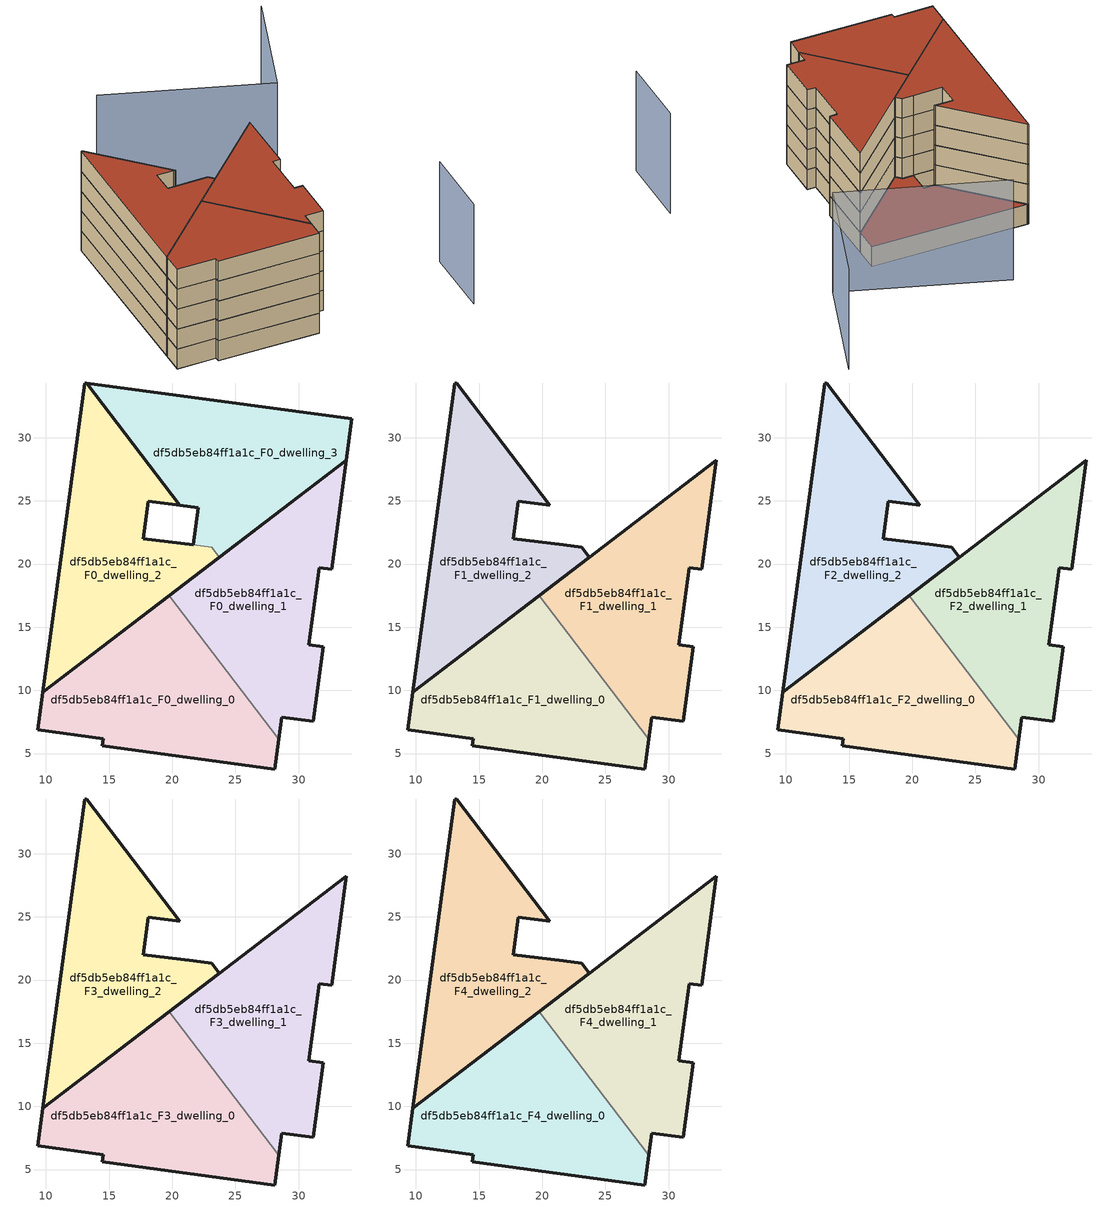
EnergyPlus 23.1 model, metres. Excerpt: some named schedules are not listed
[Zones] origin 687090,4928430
df5db5eb84ff1a1c_F0_dwelling_0
 floor ground (EU_floor_Construction): 28.13,3.78 28.44,6.12 19.75,17.5 9.74,9.85 9.34,6.88 14.55,6.19 14.47,5.61 z0
 wall outside (EU_wall_Construction): 28.44,6.12 28.13,3.78 14.47,5.61 14.55,6.19 9.34,6.88 9.74,9.85 19.75,17.5 z0:3
 wall to df5db5eb84ff1a1c_F0_dwelling_1 (EU_wall_Construction): 19.75,17.5 28.44,6.12 z0:3
df5db5eb84ff1a1c_F0_dwelling_1
 floor ground (EU_floor_Construction): 31.16,7.55 31.95,13.44 30.8,13.6 31.62,19.7 32.64,19.57 33.79,28.22 19.75,17.5 28.44,6.12 28.68,7.88 z0
 wall outside (EU_wall_Construction): 19.75,17.5 33.79,28.22 32.64,19.57 31.62,19.7 30.8,13.6 31.95,13.44 31.16,7.55 28.68,7.88 28.44,6.12 z0:3
df5db5eb84ff1a1c_F0_dwelling_2
 floor ground (EU_floor_Construction): 23.74,20.54 23.14,21.33 21.68,21.51 17.72,22.01 18.09,24.97 20.33,24.68 20.6,24.65 13.22,34.31 13.07,34.33 9.74,9.85 z0
 wall outside (EU_wall_Construction): 23.74,20.54 9.74,9.85 13.07,34.33 13.22,34.31 20.6,24.65 20.33,24.68 18.09,24.97 17.72,22.01 21.68,21.51 z0:3
 wall to df5db5eb84ff1a1c_F0_dwelling_3 (EU_wall_Construction): 21.68,21.51 23.14,21.33 23.74,20.54 z0:3
df5db5eb84ff1a1c_F0_dwelling_3
 floor ground (EU_floor_Construction): 33.79,28.22 34.23,31.5 13.22,34.31 20.6,24.65 22.05,24.46 21.68,21.51 23.14,21.33 23.74,20.54 z0
 wall outside (EU_wall_Construction): 21.68,21.51 22.05,24.46 20.6,24.65 13.22,34.31 34.23,31.5 33.79,28.22 23.74,20.54 z0:3
 roof outside (EU_roof_Construction): 34.23,31.5 33.79,28.22 23.74,20.54 23.14,21.33 21.68,21.51 22.05,24.46 20.6,24.65 13.22,34.31 z3
df5db5eb84ff1a1c_F1_dwelling_0
 floor to df5db5eb84ff1a1c_F0_dwelling_0 (EU_floor_Construction): 28.13,3.78 28.44,6.12 19.75,17.5 9.74,9.85 9.34,6.88 14.55,6.19 14.47,5.61 z3
 wall outside (EU_wall_Construction): 28.44,6.12 28.13,3.78 14.47,5.61 14.55,6.19 9.34,6.88 9.74,9.85 19.75,17.5 z3:6
 wall to df5db5eb84ff1a1c_F1_dwelling_1 (EU_wall_Construction): 19.75,17.5 28.44,6.12 z3:6
df5db5eb84ff1a1c_F1_dwelling_1
 floor to df5db5eb84ff1a1c_F0_dwelling_1 (EU_floor_Construction): 31.16,7.55 31.95,13.44 30.8,13.6 31.62,19.7 32.64,19.57 33.79,28.22 19.75,17.5 28.44,6.12 28.68,7.88 z3
 wall outside (EU_wall_Construction): 19.75,17.5 33.79,28.22 32.64,19.57 31.62,19.7 30.8,13.6 31.95,13.44 31.16,7.55 28.68,7.88 28.44,6.12 z3:6
df5db5eb84ff1a1c_F1_dwelling_2
 floor to df5db5eb84ff1a1c_F0_dwelling_2 (EU_floor_Construction): 23.74,20.54 23.14,21.33 21.68,21.51 17.72,22.01 18.09,24.97 20.33,24.68 20.6,24.65 13.22,34.31 13.07,34.33 9.74,9.85 z3
 wall outside (EU_wall_Construction): 23.74,20.54 9.74,9.85 13.07,34.33 13.22,34.31 20.6,24.65 20.33,24.68 18.09,24.97 17.72,22.01 21.68,21.51 23.14,21.33 23.74,20.54 z3:6
df5db5eb84ff1a1c_F2_dwelling_0
 floor to df5db5eb84ff1a1c_F1_dwelling_0 (EU_floor_Construction): 28.13,3.78 28.44,6.12 19.75,17.5 9.74,9.85 9.34,6.88 14.55,6.19 14.47,5.61 z6
 wall outside (EU_wall_Construction): 28.44,6.12 28.13,3.78 14.47,5.61 14.55,6.19 9.34,6.88 9.74,9.85 19.75,17.5 z6:9
 wall to df5db5eb84ff1a1c_F2_dwelling_1 (EU_wall_Construction): 19.75,17.5 28.44,6.12 z6:9
df5db5eb84ff1a1c_F2_dwelling_1
 floor to df5db5eb84ff1a1c_F1_dwelling_1 (EU_floor_Construction): 31.16,7.55 31.95,13.44 30.8,13.6 31.62,19.7 32.64,19.57 33.79,28.22 19.75,17.5 28.44,6.12 28.68,7.88 z6
 wall outside (EU_wall_Construction): 19.75,17.5 33.79,28.22 32.64,19.57 31.62,19.7 30.8,13.6 31.95,13.44 31.16,7.55 28.68,7.88 28.44,6.12 z6:9
df5db5eb84ff1a1c_F2_dwelling_2
 floor to df5db5eb84ff1a1c_F1_dwelling_2 (EU_floor_Construction): 23.74,20.54 23.14,21.33 21.68,21.51 17.72,22.01 18.09,24.97 20.33,24.68 20.6,24.65 13.22,34.31 13.07,34.33 9.74,9.85 z6
 wall outside (EU_wall_Construction): 23.74,20.54 9.74,9.85 13.07,34.33 13.22,34.31 20.6,24.65 20.33,24.68 18.09,24.97 17.72,22.01 21.68,21.51 23.14,21.33 23.74,20.54 z6:9
df5db5eb84ff1a1c_F3_dwelling_0
 floor to df5db5eb84ff1a1c_F2_dwelling_0 (EU_floor_Construction): 28.13,3.78 28.44,6.12 19.75,17.5 9.74,9.85 9.34,6.88 14.55,6.19 14.47,5.61 z9
 wall outside (EU_wall_Construction): 28.44,6.12 28.13,3.78 14.47,5.61 14.55,6.19 9.34,6.88 9.74,9.85 19.75,17.5 z9:12
 wall to df5db5eb84ff1a1c_F3_dwelling_1 (EU_wall_Construction): 19.75,17.5 28.44,6.12 z9:12
df5db5eb84ff1a1c_F3_dwelling_1
 floor to df5db5eb84ff1a1c_F2_dwelling_1 (EU_floor_Construction): 31.16,7.55 31.95,13.44 30.8,13.6 31.62,19.7 32.64,19.57 33.79,28.22 19.75,17.5 28.44,6.12 28.68,7.88 z9
 wall outside (EU_wall_Construction): 19.75,17.5 33.79,28.22 32.64,19.57 31.62,19.7 30.8,13.6 31.95,13.44 31.16,7.55 28.68,7.88 28.44,6.12 z9:12
df5db5eb84ff1a1c_F3_dwelling_2
 floor to df5db5eb84ff1a1c_F2_dwelling_2 (EU_floor_Construction): 23.74,20.54 23.14,21.33 21.68,21.51 17.72,22.01 18.09,24.97 20.33,24.68 20.6,24.65 13.22,34.31 13.07,34.33 9.74,9.85 z9
 wall outside (EU_wall_Construction): 23.74,20.54 9.74,9.85 13.07,34.33 13.22,34.31 20.6,24.65 20.33,24.68 18.09,24.97 17.72,22.01 21.68,21.51 23.14,21.33 23.74,20.54 z9:12
df5db5eb84ff1a1c_F4_dwelling_0
 floor to df5db5eb84ff1a1c_F3_dwelling_0 (EU_floor_Construction): 28.13,3.78 28.44,6.12 19.75,17.5 9.74,9.85 9.34,6.88 14.55,6.19 14.47,5.61 z12
 wall outside (EU_wall_Construction): 28.44,6.12 28.13,3.78 14.47,5.61 14.55,6.19 9.34,6.88 9.74,9.85 19.75,17.5 z12:15
 wall to df5db5eb84ff1a1c_F4_dwelling_1 (EU_wall_Construction): 19.75,17.5 28.44,6.12 z12:15
 roof outside (EU_roof_Construction): 19.75,17.5 28.44,6.12 28.13,3.78 14.47,5.61 14.55,6.19 9.34,6.88 9.74,9.85 z15
df5db5eb84ff1a1c_F4_dwelling_1
 floor to df5db5eb84ff1a1c_F3_dwelling_1 (EU_floor_Construction): 31.16,7.55 31.95,13.44 30.8,13.6 31.62,19.7 32.64,19.57 33.79,28.22 19.75,17.5 28.44,6.12 28.68,7.88 z12
 wall outside (EU_wall_Construction): 19.75,17.5 33.79,28.22 32.64,19.57 31.62,19.7 30.8,13.6 31.95,13.44 31.16,7.55 28.68,7.88 28.44,6.12 z12:15
 roof outside (EU_roof_Construction): 33.79,28.22 32.64,19.57 31.62,19.7 30.8,13.6 31.95,13.44 31.16,7.55 28.68,7.88 28.44,6.12 19.75,17.5 z15
df5db5eb84ff1a1c_F4_dwelling_2
 floor to df5db5eb84ff1a1c_F3_dwelling_2 (EU_floor_Construction): 23.74,20.54 23.14,21.33 21.68,21.51 17.72,22.01 18.09,24.97 20.33,24.68 20.6,24.65 13.22,34.31 13.07,34.33 9.74,9.85 z12
 wall outside (EU_wall_Construction): 23.74,20.54 9.74,9.85 13.07,34.33 13.22,34.31 20.6,24.65 20.33,24.68 18.09,24.97 17.72,22.01 21.68,21.51 23.14,21.33 23.74,20.54 z12:15
 roof outside (EU_roof_Construction): 20.6,24.65 20.33,24.68 18.09,24.97 17.72,22.01 21.68,21.51 23.14,21.33 23.74,20.54 9.74,9.85 13.07,34.33 13.22,34.31 z15
shading: 48.37,48.15 41.21,33.44 / 41.21,33.44 21.13,43.21 / 47.43,-1.3 48.77,8.46 z0:15
[Building]
EU S2 Campaign: North Axis=0; Terrain=City; Solar Distribution=FullExterior
[Site:Location]
Bologna: Latitude=44.5; Longitude=11.25; Time Zone=1; Elevation=37
[SizingPeriod:WeatherFileDays]
AnnualSizingPeriod: Begin Month=1; Begin Day of Month=1; End Month=12; End Day of Month=31; Day of Week for Start Day=Monday; Use Weather File Daylight Saving Period=No; Use Weather File Rain and Snow Indicators=No
[MATERIAL]
EU_InternalMass_Material: Roughness=MediumRough; Thickness=0.1; Conductivity=1; Density=1800; Specific Heat=900; Thermal Absorptance=0.9; Solar Absorptance=0.7; Visible Absorptance=0.7
[MATERIAL:NOMASS] Roughness=MediumRough; Thermal Absorptance=0.9; Solar Absorptance=0.7; Visible Absorptance=0.7
Name | Thermal Resistance
EU_wall_NoMass | 0.905828
EU_roof_NoMass | 0.37593
EU_floor_NoMass | 0.67114
[CONSTRUCTION]
EU_wall_Construction: EU_wall_NoMass
EU_roof_Construction: EU_roof_NoMass
EU_floor_Construction: EU_floor_NoMass
EU_InternalMass_Construction: EU_InternalMass_Material
[ZONE] Type=1; Multiplier=1; Ceiling Height=autocalculate; Floor Area=autocalculate; Part of Total Floor Area=Yes
Name | Volume
df5db5eb84ff1a1c_F0_dwelling_0 | 430.736
df5db5eb84ff1a1c_F1_dwelling_0; df5db5eb84ff1a1c_F2_dwelling_0; df5db5eb84ff1a1c_F3_dwelling_0; df5db5eb84ff1a1c_F4_dwelling_0 | 430.737
df5db5eb84ff1a1c_F0_dwelling_1 | 430.756
df5db5eb84ff1a1c_F1_dwelling_1; df5db5eb84ff1a1c_F2_dwelling_1; df5db5eb84ff1a1c_F3_dwelling_1; df5db5eb84ff1a1c_F4_dwelling_1 | 430.758
df5db5eb84ff1a1c_F0_dwelling_2; df5db5eb84ff1a1c_F1_dwelling_2; df5db5eb84ff1a1c_F2_dwelling_2; df5db5eb84ff1a1c_F3_dwelling_2; df5db5eb84ff1a1c_F4_dwelling_2 | 427.482
df5db5eb84ff1a1c_F0_dwelling_3 | 434.054
[INTERNALMASS] Construction=EU_InternalMass_Construction
Name | Zone or ZoneList | Surface Area
df5db5eb84ff1a1c_F0_dwelling_0_EU_InternalMass | df5db5eb84ff1a1c_F0_dwelling_0 | 143.578
df5db5eb84ff1a1c_F0_dwelling_1_EU_InternalMass | df5db5eb84ff1a1c_F0_dwelling_1 | 143.585
df5db5eb84ff1a1c_F0_dwelling_2_EU_InternalMass | df5db5eb84ff1a1c_F0_dwelling_2 | 142.49
df5db5eb84ff1a1c_F0_dwelling_3_EU_InternalMass | df5db5eb84ff1a1c_F0_dwelling_3 | 144.686
df5db5eb84ff1a1c_F1_dwelling_0_EU_InternalMass | df5db5eb84ff1a1c_F1_dwelling_0 | 191.45
df5db5eb84ff1a1c_F1_dwelling_1_EU_InternalMass | df5db5eb84ff1a1c_F1_dwelling_1 | 191.448
df5db5eb84ff1a1c_F1_dwelling_2_EU_InternalMass | df5db5eb84ff1a1c_F1_dwelling_2 | 191.452
df5db5eb84ff1a1c_F2_dwelling_0_EU_InternalMass | df5db5eb84ff1a1c_F2_dwelling_0 | 191.45
df5db5eb84ff1a1c_F2_dwelling_1_EU_InternalMass | df5db5eb84ff1a1c_F2_dwelling_1 | 191.448
df5db5eb84ff1a1c_F2_dwelling_2_EU_InternalMass | df5db5eb84ff1a1c_F2_dwelling_2 | 191.452
df5db5eb84ff1a1c_F3_dwelling_0_EU_InternalMass | df5db5eb84ff1a1c_F3_dwelling_0 | 191.45
df5db5eb84ff1a1c_F3_dwelling_1_EU_InternalMass | df5db5eb84ff1a1c_F3_dwelling_1 | 191.448
df5db5eb84ff1a1c_F3_dwelling_2_EU_InternalMass | df5db5eb84ff1a1c_F3_dwelling_2 | 191.452
df5db5eb84ff1a1c_F4_dwelling_0_EU_InternalMass | df5db5eb84ff1a1c_F4_dwelling_0 | 191.45
df5db5eb84ff1a1c_F4_dwelling_1_EU_InternalMass | df5db5eb84ff1a1c_F4_dwelling_1 | 191.448
df5db5eb84ff1a1c_F4_dwelling_2_EU_InternalMass | df5db5eb84ff1a1c_F4_dwelling_2 | 191.452
[OTHEREQUIPMENT] Fuel Type=Electricity; Design Level Calculation Method=Watts/Area; Power per Zone Floor Area=1; Fraction Latent=0; Fraction Radiant=0; Fraction Lost=0; Carbon Dioxide Generation Rate=0; EndUse Subcategory=EU_Step8_InternalGains
Name | Zone or ZoneList or Space or SpaceList | Schedule
EU_Step8_InternalGain_df5db5eb84ff1a1c_F0_dwelling_0_f000 | df5db5eb84ff1a1c_F0_dwelling_0 | EU_Step8_GainSchedule_df5db5eb84ff1a1c_F0_dwelling_0_f000
EU_Step8_InternalGain_df5db5eb84ff1a1c_F0_dwelling_1_f000 | df5db5eb84ff1a1c_F0_dwelling_1 | EU_Step8_GainSchedule_df5db5eb84ff1a1c_F0_dwelling_1_f000
EU_Step8_InternalGain_df5db5eb84ff1a1c_F0_dwelling_2_f000 | df5db5eb84ff1a1c_F0_dwelling_2 | EU_Step8_GainSchedule_df5db5eb84ff1a1c_F0_dwelling_2_f000
EU_Step8_InternalGain_df5db5eb84ff1a1c_F0_dwelling_3_f000 | df5db5eb84ff1a1c_F0_dwelling_3 | EU_Step8_GainSchedule_df5db5eb84ff1a1c_F0_dwelling_3_f000
EU_Step8_InternalGain_df5db5eb84ff1a1c_F1_dwelling_0_f000 | df5db5eb84ff1a1c_F1_dwelling_0 | EU_Step8_GainSchedule_df5db5eb84ff1a1c_F1_dwelling_0_f000
EU_Step8_InternalGain_df5db5eb84ff1a1c_F1_dwelling_1_f000 | df5db5eb84ff1a1c_F1_dwelling_1 | EU_Step8_GainSchedule_df5db5eb84ff1a1c_F1_dwelling_1_f000
EU_Step8_InternalGain_df5db5eb84ff1a1c_F1_dwelling_2_f000 | df5db5eb84ff1a1c_F1_dwelling_2 | EU_Step8_GainSchedule_df5db5eb84ff1a1c_F1_dwelling_2_f000
EU_Step8_InternalGain_df5db5eb84ff1a1c_F2_dwelling_0_f000 | df5db5eb84ff1a1c_F2_dwelling_0 | EU_Step8_GainSchedule_df5db5eb84ff1a1c_F2_dwelling_0_f000
EU_Step8_InternalGain_df5db5eb84ff1a1c_F2_dwelling_1_f000 | df5db5eb84ff1a1c_F2_dwelling_1 | EU_Step8_GainSchedule_df5db5eb84ff1a1c_F2_dwelling_1_f000
EU_Step8_InternalGain_df5db5eb84ff1a1c_F2_dwelling_2_f000 | df5db5eb84ff1a1c_F2_dwelling_2 | EU_Step8_GainSchedule_df5db5eb84ff1a1c_F2_dwelling_2_f000
EU_Step8_InternalGain_df5db5eb84ff1a1c_F3_dwelling_0_f000 | df5db5eb84ff1a1c_F3_dwelling_0 | EU_Step8_GainSchedule_df5db5eb84ff1a1c_F3_dwelling_0_f000
EU_Step8_InternalGain_df5db5eb84ff1a1c_F3_dwelling_1_f000 | df5db5eb84ff1a1c_F3_dwelling_1 | EU_Step8_GainSchedule_df5db5eb84ff1a1c_F3_dwelling_1_f000
EU_Step8_InternalGain_df5db5eb84ff1a1c_F3_dwelling_2_f000 | df5db5eb84ff1a1c_F3_dwelling_2 | EU_Step8_GainSchedule_df5db5eb84ff1a1c_F3_dwelling_2_f000
EU_Step8_InternalGain_df5db5eb84ff1a1c_F4_dwelling_0_f000 | df5db5eb84ff1a1c_F4_dwelling_0 | EU_Step8_GainSchedule_df5db5eb84ff1a1c_F4_dwelling_0_f000
EU_Step8_InternalGain_df5db5eb84ff1a1c_F4_dwelling_1_f000 | df5db5eb84ff1a1c_F4_dwelling_1 | EU_Step8_GainSchedule_df5db5eb84ff1a1c_F4_dwelling_1_f000
EU_Step8_InternalGain_df5db5eb84ff1a1c_F4_dwelling_2_f000 | df5db5eb84ff1a1c_F4_dwelling_2 | EU_Step8_GainSchedule_df5db5eb84ff1a1c_F4_dwelling_2_f000
[ZONEVENTILATION:DESIGNFLOWRATE] Schedule=EU_AlwaysOn; Design Flow Rate Calculation Method=AirChanges/Hour; Air Changes per Hour=0.73129; Ventilation Type=Natural; Fan Pressure Rise=0; Fan Total Efficiency=1; Constant Term Coefficient=1; Temperature Term Coefficient=0; Velocity Term Coefficient=0; Velocity Squared Term Coefficient=0; Minimum Indoor Temperature=-100; Maximum Indoor Temperature=100; Delta Temperature=-100; Minimum Outdoor Temperature=-100; Maximum Outdoor Temperature=100; Maximum Wind Speed=40
Name | Zone or ZoneList or Space or SpaceList
EU_ConstantAir_df5db5eb84ff1a1c_F0_dwelling_0 | df5db5eb84ff1a1c_F0_dwelling_0
EU_ConstantAir_df5db5eb84ff1a1c_F0_dwelling_1 | df5db5eb84ff1a1c_F0_dwelling_1
EU_ConstantAir_df5db5eb84ff1a1c_F0_dwelling_2 | df5db5eb84ff1a1c_F0_dwelling_2
EU_ConstantAir_df5db5eb84ff1a1c_F0_dwelling_3 | df5db5eb84ff1a1c_F0_dwelling_3
EU_ConstantAir_df5db5eb84ff1a1c_F1_dwelling_0 | df5db5eb84ff1a1c_F1_dwelling_0
EU_ConstantAir_df5db5eb84ff1a1c_F1_dwelling_1 | df5db5eb84ff1a1c_F1_dwelling_1
EU_ConstantAir_df5db5eb84ff1a1c_F1_dwelling_2 | df5db5eb84ff1a1c_F1_dwelling_2
EU_ConstantAir_df5db5eb84ff1a1c_F2_dwelling_0 | df5db5eb84ff1a1c_F2_dwelling_0
EU_ConstantAir_df5db5eb84ff1a1c_F2_dwelling_1 | df5db5eb84ff1a1c_F2_dwelling_1
EU_ConstantAir_df5db5eb84ff1a1c_F2_dwelling_2 | df5db5eb84ff1a1c_F2_dwelling_2
EU_ConstantAir_df5db5eb84ff1a1c_F3_dwelling_0 | df5db5eb84ff1a1c_F3_dwelling_0
EU_ConstantAir_df5db5eb84ff1a1c_F3_dwelling_1 | df5db5eb84ff1a1c_F3_dwelling_1
EU_ConstantAir_df5db5eb84ff1a1c_F3_dwelling_2 | df5db5eb84ff1a1c_F3_dwelling_2
EU_ConstantAir_df5db5eb84ff1a1c_F4_dwelling_0 | df5db5eb84ff1a1c_F4_dwelling_0
EU_ConstantAir_df5db5eb84ff1a1c_F4_dwelling_1 | df5db5eb84ff1a1c_F4_dwelling_1
EU_ConstantAir_df5db5eb84ff1a1c_F4_dwelling_2 | df5db5eb84ff1a1c_F4_dwelling_2
[HVACTEMPLATE:THERMOSTAT] Constant Heating Setpoint=20; Constant Cooling Setpoint=50
EU_HeatOnly_df5db5eb84ff1a1c_F0_dwelling_0; EU_HeatOnly_df5db5eb84ff1a1c_F0_dwelling_1; EU_HeatOnly_df5db5eb84ff1a1c_F0_dwelling_2; EU_HeatOnly_df5db5eb84ff1a1c_F0_dwelling_3; EU_HeatOnly_df5db5eb84ff1a1c_F1_dwelling_0; EU_HeatOnly_df5db5eb84ff1a1c_F1_dwelling_1; EU_HeatOnly_df5db5eb84ff1a1c_F1_dwelling_2; EU_HeatOnly_df5db5eb84ff1a1c_F2_dwelling_0; EU_HeatOnly_df5db5eb84ff1a1c_F2_dwelling_1; EU_HeatOnly_df5db5eb84ff1a1c_F2_dwelling_2; EU_HeatOnly_df5db5eb84ff1a1c_F3_dwelling_0; EU_HeatOnly_df5db5eb84ff1a1c_F3_dwelling_1; EU_HeatOnly_df5db5eb84ff1a1c_F3_dwelling_2; EU_HeatOnly_df5db5eb84ff1a1c_F4_dwelling_0; EU_HeatOnly_df5db5eb84ff1a1c_F4_dwelling_1; EU_HeatOnly_df5db5eb84ff1a1c_F4_dwelling_2
[HVACTEMPLATE:ZONE:IDEALLOADSAIRSYSTEM] System Availability Schedule=EU_AlwaysOn; Maximum Heating Supply Air Temperature=50; Minimum Cooling Supply Air Temperature=13; Maximum Heating Supply Air Humidity Ratio=0.0156; Minimum Cooling Supply Air Humidity Ratio=0.0077; Heating Limit=NoLimit; Cooling Limit=NoLimit; Heating Availability Schedule=EU_AlwaysOn; Cooling Availability Schedule=EU_CoolingOff; Dehumidification Control Type=ConstantSensibleHeatRatio; Cooling Sensible Heat Ratio=0.7; Dehumidification Setpoint=60; Humidification Control Type=None; Humidification Setpoint=30; Outdoor Air Method=None; Outdoor Air Flow Rate per Person=0.00944; Outdoor Air Flow Rate per Zone Floor Area=0; Outdoor Air Flow Rate per Zone=0; Demand Controlled Ventilation Type=None; Outdoor Air Economizer Type=NoEconomizer; Heat Recovery Type=None; Sensible Heat Recovery Effectiveness=0.7; Latent Heat Recovery Effectiveness=0.65
Name | Template Thermostat
df5db5eb84ff1a1c_F0_dwelling_0 | EU_HeatOnly_df5db5eb84ff1a1c_F0_dwelling_0
df5db5eb84ff1a1c_F0_dwelling_1 | EU_HeatOnly_df5db5eb84ff1a1c_F0_dwelling_1
df5db5eb84ff1a1c_F0_dwelling_2 | EU_HeatOnly_df5db5eb84ff1a1c_F0_dwelling_2
df5db5eb84ff1a1c_F0_dwelling_3 | EU_HeatOnly_df5db5eb84ff1a1c_F0_dwelling_3
df5db5eb84ff1a1c_F1_dwelling_0 | EU_HeatOnly_df5db5eb84ff1a1c_F1_dwelling_0
df5db5eb84ff1a1c_F1_dwelling_1 | EU_HeatOnly_df5db5eb84ff1a1c_F1_dwelling_1
df5db5eb84ff1a1c_F1_dwelling_2 | EU_HeatOnly_df5db5eb84ff1a1c_F1_dwelling_2
df5db5eb84ff1a1c_F2_dwelling_0 | EU_HeatOnly_df5db5eb84ff1a1c_F2_dwelling_0
df5db5eb84ff1a1c_F2_dwelling_1 | EU_HeatOnly_df5db5eb84ff1a1c_F2_dwelling_1
df5db5eb84ff1a1c_F2_dwelling_2 | EU_HeatOnly_df5db5eb84ff1a1c_F2_dwelling_2
df5db5eb84ff1a1c_F3_dwelling_0 | EU_HeatOnly_df5db5eb84ff1a1c_F3_dwelling_0
df5db5eb84ff1a1c_F3_dwelling_1 | EU_HeatOnly_df5db5eb84ff1a1c_F3_dwelling_1
df5db5eb84ff1a1c_F3_dwelling_2 | EU_HeatOnly_df5db5eb84ff1a1c_F3_dwelling_2
